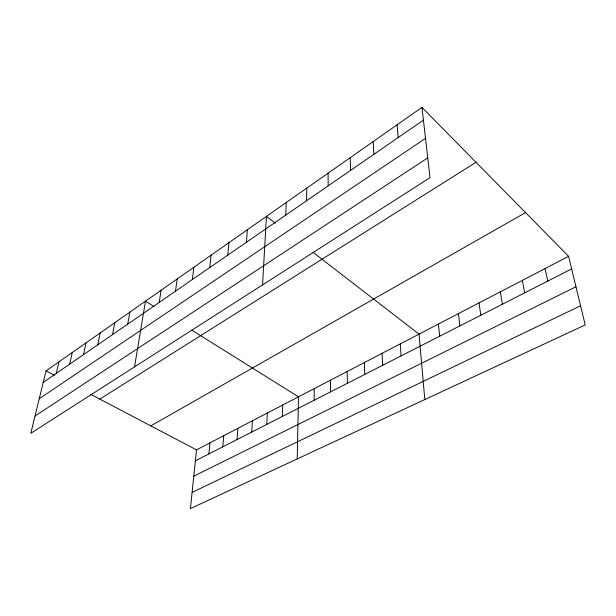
<?xml version="1.0" encoding="UTF-8"?>
<svg xmlns="http://www.w3.org/2000/svg" width="616" height="616" viewBox="0 0 616 616"><rect width="100%" height="100%" fill="white"/><g stroke="black" fill="none" stroke-linecap="round" stroke-linejoin="round"><path stroke-width="0.92" d="M314.175 400.223L314.252 388.619M306.568 200.77L306.776 188.119M297.212 458.928L298.483 396.82L191.715 330.084M282.297 416.478L282.69 405.035M285.778 215.107L286.248 202.51M266.797 424.378L267.329 413.028M262.547 284.908L266.459 216.385L275.298 223.208M251.728 432.062L252.391 420.797M237.068 439.539L237.861 428.351M246.415 242.265L247.355 229.776M222.8 446.816L223.716 435.712M208.909 453.9L209.94 442.873M227.758 255.14L228.913 242.696M568.599 256.333L196.519 449.857L190.421 508.616L585.2 324.925L568.599 256.333L421.96 107.384L46.031 370.886L30.8 433.31L430.022 177.662L421.96 107.384M209.74 267.567L211.095 255.186M192.331 279.579L193.871 267.259M175.498 291.191L177.208 278.94M159.221 302.418L161.084 290.244M134.542 366.874L145.476 301.185L154.162 306.614M127.743 324.139L129.899 312.104M112.528 334.634L114.815 322.676M97.79 344.798L100.2 332.917M83.507 354.654L86.032 342.85M69.662 364.202L72.295 352.475M56.233 373.465L58.967 361.823M43.205 382.451L423.423 120.151M39.232 398.752L425.51 138.338M35.012 416.039L427.75 157.873M99.815 399.114L476.006 162.285M150.82 425.872L525.548 212.605M195.388 460.799L571.648 268.915M193.794 476.176L575.96 286.748M192.1 492.423L580.565 305.782M46.031 370.886L54.408 375.283M90.683 394.325L196.519 449.857M313.059 252.344L419.034 334.126L424.809 399.553M545.068 268.568L547.778 281.096M522.314 280.403L524.709 292.854M500.308 291.853L502.402 304.235M479.009 302.926L480.819 315.238M458.381 313.652L459.929 325.887M438.4 324.047L439.701 336.205M397.081 124.825L398.159 137.584M400.246 343.89L401.093 355.894M373.18 141.58L373.897 154.323M382.028 353.368L382.667 365.288M364.341 362.57L364.78 374.413M350.196 157.688L350.581 170.409M347.162 371.502L347.416 383.267M330.469 380.188L330.553 391.868M328.082 173.188L328.159 185.878"/></g></svg>
